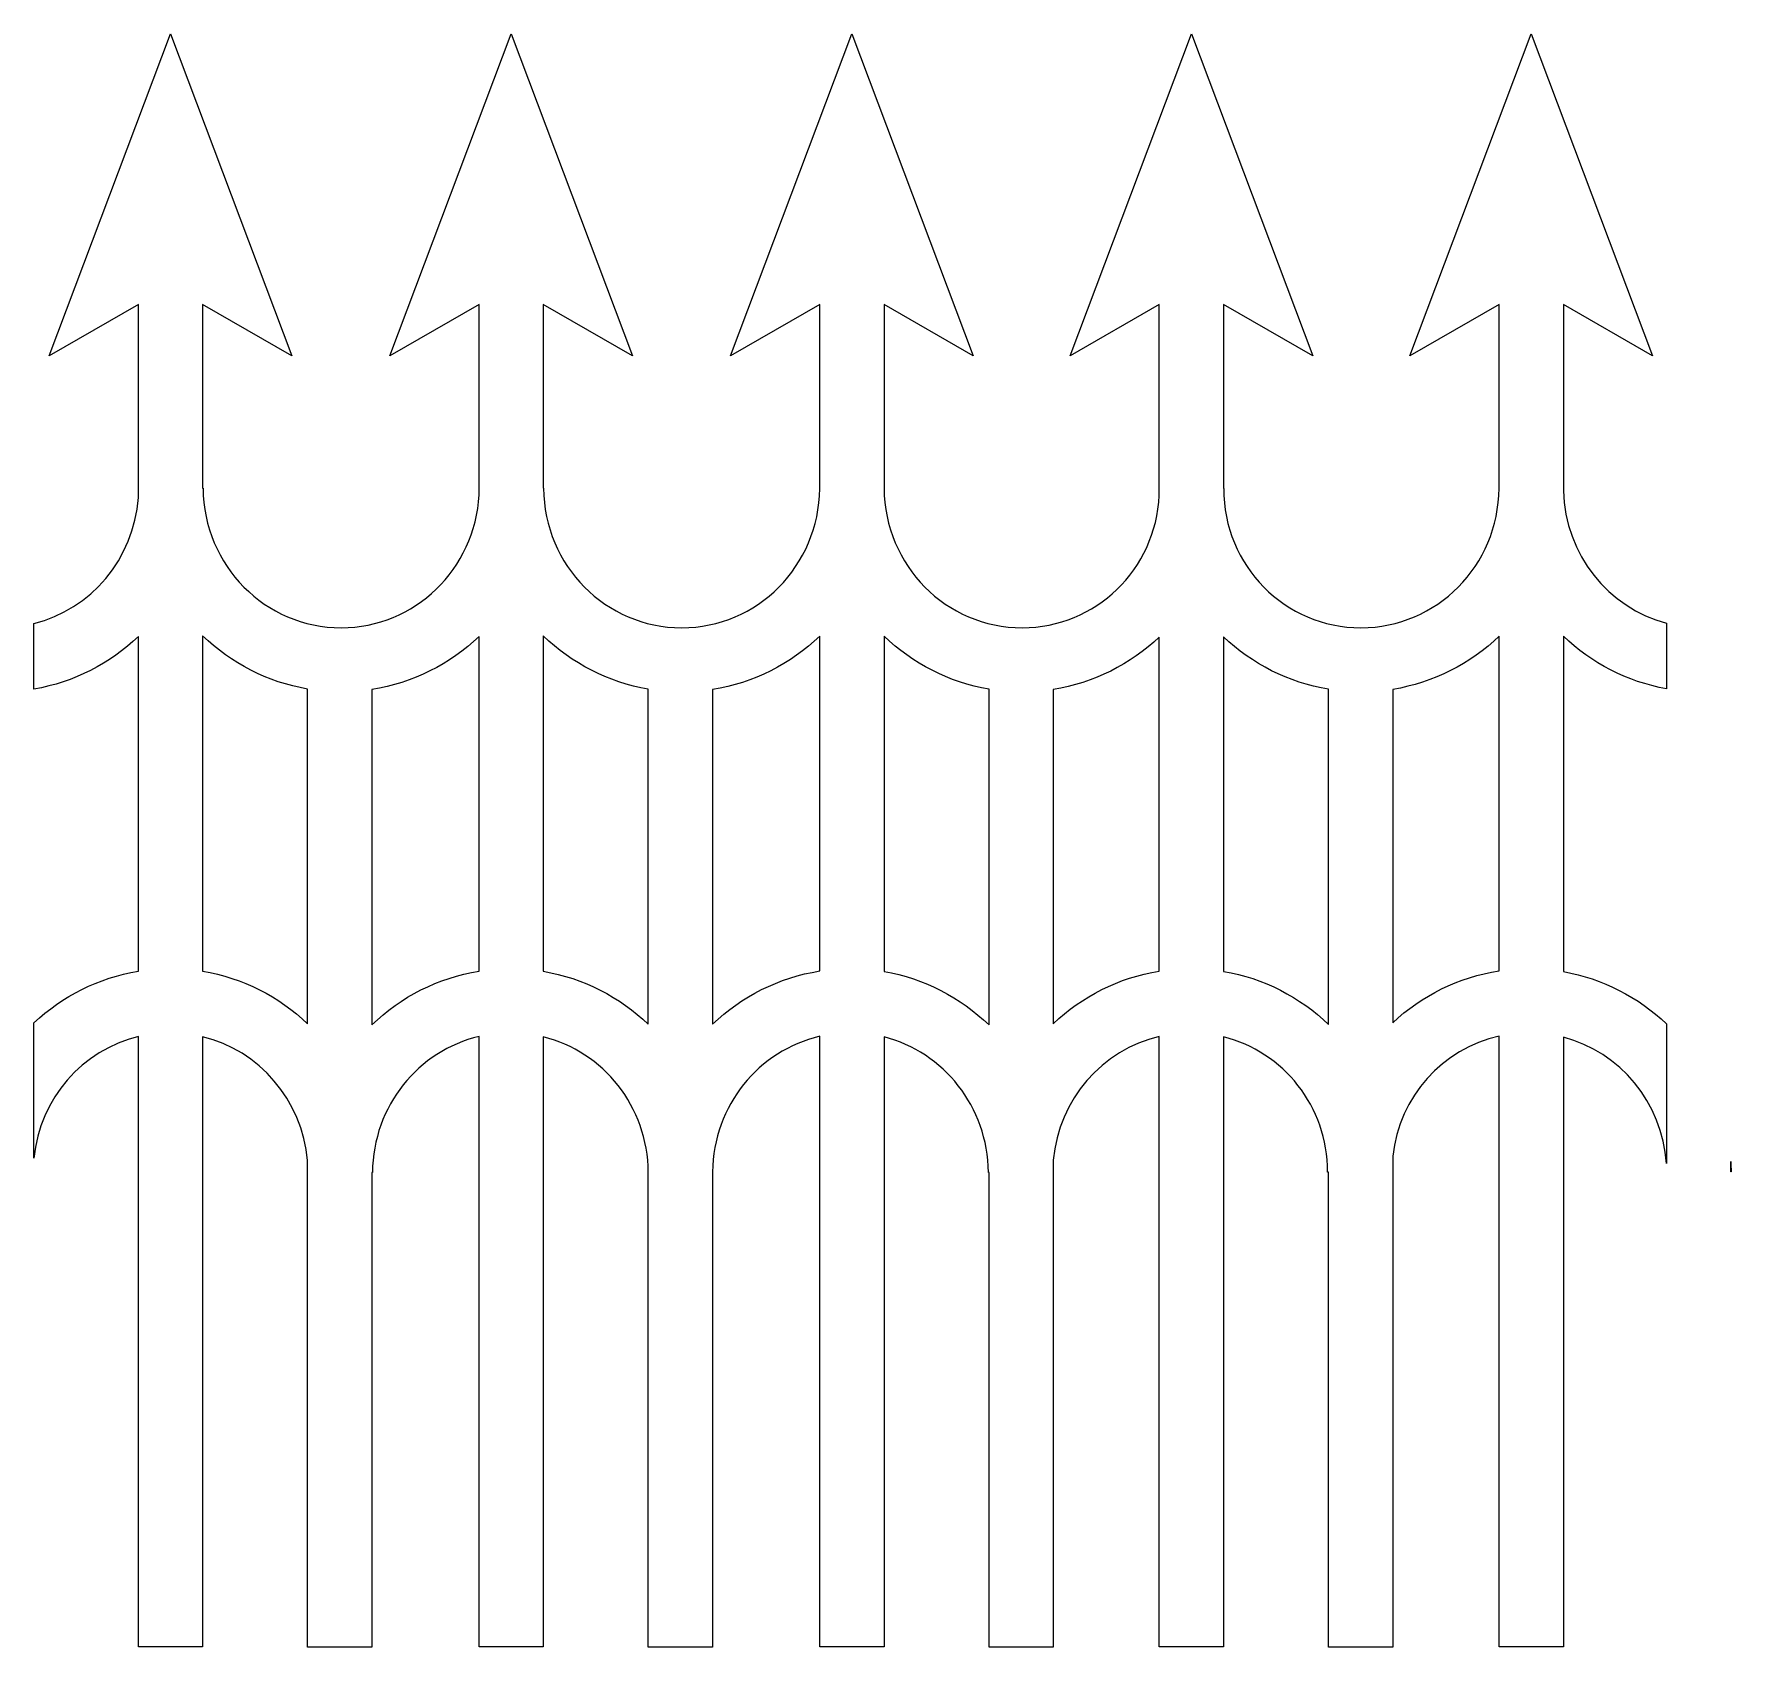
# Model space of a CAD drawing. Header units: centimetres. Extents: x -10 to 10.8, y -10 to 9.8.
import ezdxf

# ---------------------------------------------------------------- set-up
doc = ezdxf.new("R2010")
doc.units = ezdxf.units.CM
doc.header["$MEASUREMENT"] = 0
doc.layers.add('Layer 1', color=7, linetype='Continuous')

msp = doc.modelspace()

# ---------------------------------------------------------------- linework, layer by layer
at = {"layer": 'Layer 1'}
for points, knots in [([(-8.30528, 9.82062), (-8.30528, 9.82062), (-9.7941, 5.87222), (-9.7941, 5.87222), (-9.7941, 5.87222), (-9.7941, 5.87222), (-8.69942, 6.502), (-8.69942, 6.502), (-8.69942, 6.502), (-8.69942, 6.502), (-8.69942, 4.13056), (-8.69942, 4.13056), (-8.69942, 4.13056), (-8.75508, 3.37516), (-9.2821, 2.75989), (-9.98057, 2.58468), (-9.98057, 2.58468), (-9.98057, 2.58468), (-9.98057, 1.78138), (-9.98057, 1.78138), (-9.98057, 1.78138), (-9.48982, 1.86479), (-9.04781, 2.09498), (-8.69938, 2.42554), (-8.69938, 2.42554), (-8.69938, 2.42554), (-8.69938, -1.68002), (-8.69938, -1.68002), (-8.69938, -1.68002), (-9.18937, -1.75972), (-9.63129, -1.9865), (-9.98057, -2.31305), (-9.98057, -2.31305), (-9.98057, -2.31305), (-9.98057, -3.97438), (-9.98057, -3.97438), (-9.98057, -3.97438), (-9.90973, -3.23994), (-9.38697, -2.6482), (-8.69938, -2.48277), (-8.69938, -2.48277), (-8.69938, -2.48277), (-8.69938, -9.97041), (-8.69938, -9.97041), (-8.69938, -9.97041), (-8.69938, -9.97041), (-7.91126, -9.97041), (-7.91126, -9.97041), (-7.91126, -9.97041), (-7.91126, -9.97041), (-7.91126, -2.48386), (-7.91126, -2.48386), (-7.91126, -2.48386), (-7.21688, -2.65312), (-6.68986, -3.25747), (-6.62303, -4.00431), (-6.62303, -4.00431), (-6.62303, -4.00431), (-6.62303, -9.97335), (-6.62303, -9.97335), (-6.62303, -9.97335), (-6.62303, -9.97335), (-5.83508, -9.97336), (-5.83508, -9.97336), (-5.83508, -9.97336), (-5.83508, -9.97336), (-5.83508, -4.14878), (-5.83508, -4.14878), (-5.83508, -4.14878), (-5.83508, -4.14878), (-5.82749, -4.14878), (-5.82749, -4.14878), (-5.82749, -4.14878), (-5.82011, -3.33186), (-5.26425, -2.65671), (-4.51965, -2.48104), (-4.51965, -2.48104), (-4.51965, -2.48104), (-4.51965, -9.97049), (-4.51965, -9.97049), (-4.51965, -9.97049), (-4.51965, -9.97049), (-3.73161, -9.97049), (-3.73161, -9.97049), (-3.73161, -9.97049), (-3.73161, -9.97049), (-3.73161, -2.48568), (-3.73161, -2.48568), (-3.73161, -2.48568), (-2.99688, -2.66852), (-2.45076, -3.33903), (-2.44351, -4.1487), (-2.44351, -4.1487), (-2.44351, -4.1487), (-2.44334, -4.1487), (-2.44334, -4.1487), (-2.44334, -4.1487), (-2.44334, -4.1487), (-2.44334, -9.97336), (-2.44334, -9.97336), (-2.44334, -9.97336), (-2.44334, -9.97336), (-1.65535, -9.97336), (-1.65535, -9.97336), (-1.65535, -9.97336), (-1.65535, -9.97336), (-1.65535, -4.14385), (-1.65535, -4.14385), (-1.65535, -4.14385), (-1.64574, -3.32634), (-1.08693, -2.65169), (-0.33992, -2.47927), (-0.33992, -2.47927), (-0.33992, -2.47927), (-0.33992, -9.97049), (-0.33992, -9.97049), (-0.33992, -9.97049), (-0.33992, -9.97049), (0.44808, -9.97049), (0.44808, -9.97049), (0.44808, -9.97049), (0.44808, -9.97049), (0.44808, -2.48749), (0.44808, -2.48749), (0.44808, -2.48749), (1.17885, -2.67303), (1.72113, -3.34181), (1.7283, -4.1487), (1.7283, -4.1487), (1.7283, -4.1487), (1.73631, -4.1487), (1.73631, -4.1487), (1.73631, -4.1487), (1.73631, -4.1487), (1.73631, -9.97336), (1.73631, -9.97336), (1.73631, -9.97336), (1.73631, -9.97336), (2.52434, -9.97336), (2.52434, -9.97336), (2.52434, -9.97336), (2.52434, -9.97336), (2.52434, -4.00039), (2.52434, -4.00039), (2.52434, -4.00039), (2.59307, -3.25081), (3.12549, -2.64553), (3.8248, -2.48091), (3.8248, -2.48091), (3.8248, -2.48091), (3.8248, -9.97036), (3.8248, -9.97036), (3.8248, -9.97036), (3.8248, -9.97036), (4.61284, -9.97036), (4.61284, -9.97036), (4.61284, -9.97036), (4.61284, -9.97036), (4.61284, -2.4858), (4.61284, -2.4858), (4.61284, -2.4858), (5.34669, -2.66839), (5.88998, -3.33742), (5.88998, -4.14524), (5.88998, -4.14524), (5.88998, -4.14524), (5.90107, -4.14524), (5.90107, -4.14524), (5.90107, -4.14524), (5.90107, -4.14524), (5.90107, -9.97327), (5.90107, -9.97327), (5.90107, -9.97327), (5.90107, -9.97327), (6.6891, -9.97327), (6.6891, -9.97327), (6.6891, -9.97327), (6.6891, -9.97327), (6.6891, -3.94958), (6.6891, -3.94958), (6.6891, -3.94958), (6.77032, -3.21695), (7.30172, -2.63099), (7.99487, -2.47648), (7.99487, -2.47648), (7.99487, -2.47648), (7.99487, -9.97044), (7.99487, -9.97044), (7.99487, -9.97044), (7.99487, -9.97044), (8.78287, -9.97045), (8.78287, -9.97045), (8.78287, -9.97045), (8.78287, -9.97045), (8.78287, -2.49044), (8.78287, -2.49044), (8.78287, -2.49044), (9.47527, -2.67151), (9.99537, -3.28729), (10.04707, -4.04146), (10.04707, -4.04146), (10.04707, -4.04146), (10.04707, -2.32539), (10.04707, -2.32539), (10.04707, -2.32539), (9.7023, -1.99943), (9.26667, -1.77088), (8.78287, -1.6857), (8.78287, -1.6857), (8.78287, -1.6857), (8.78287, 2.42947), (8.78287, 2.42947), (8.78287, 2.42947), (9.12696, 2.10157), (9.56281, 1.87184), (10.04707, 1.78514), (10.04707, 1.78514), (10.04707, 1.78514), (10.04707, 2.59038), (10.04707, 2.59038), (10.04707, 2.59038), (9.33338, 2.77946), (8.80387, 3.4291), (8.78287, 4.21511), (8.78287, 4.21511), (8.78287, 4.21511), (8.78287, 6.50209), (8.78287, 6.50209), (8.78287, 6.50209), (8.78287, 6.50209), (9.87768, 5.87223), (9.87768, 5.87223), (9.87768, 5.87223), (9.87768, 5.87223), (8.38886, 9.82063), (8.38886, 9.82063), (8.38886, 9.82063), (8.38886, 9.82063), (6.90004, 5.87223), (6.90004, 5.87223), (6.90004, 5.87223), (6.90004, 5.87223), (7.99485, 6.50209), (7.99485, 6.50209), (7.99485, 6.50209), (7.99485, 6.50209), (7.99485, 4.24712), (7.99485, 4.24712), (7.99485, 4.24712), (7.99485, 4.24712), (7.99374, 4.24712), (7.99374, 4.24712), (7.99374, 4.24712), (7.98514, 3.29497), (7.2305, 2.53443), (6.29922, 2.53443), (6.29922, 2.53443), (5.3679, 2.53443), (4.61503, 3.29345), (4.61503, 4.2435), (4.61503, 4.2435), (4.61503, 4.2435), (4.61284, 4.24349), (4.61284, 4.24349), (4.61284, 4.24349), (4.61284, 4.24349), (4.61284, 6.50201), (4.61284, 6.50201), (4.61284, 6.50201), (4.61284, 6.50201), (5.7076, 5.87219), (5.7076, 5.87219), (5.7076, 5.87219), (5.7076, 5.87219), (4.21882, 9.82059), (4.21882, 9.82059), (4.21882, 9.82059), (4.21882, 9.82059), (2.72995, 5.87219), (2.72995, 5.87219), (2.72995, 5.87219), (2.72995, 5.87219), (3.82476, 6.50205), (3.82476, 6.50205), (3.82476, 6.50205), (3.82476, 6.50205), (3.82476, 4.15827), (3.82476, 4.15827), (3.82476, 4.15827), (3.78133, 3.24841), (3.04613, 2.53438), (2.14268, 2.53438), (2.14268, 2.53438), (1.21132, 2.53438), (0.45672, 3.29501), (0.4482, 4.24707), (0.4482, 4.24707), (0.4482, 4.24707), (0.44808, 4.24707), (0.44808, 4.24707), (0.44808, 4.24707), (0.44808, 4.24707), (0.44808, 6.502), (0.44808, 6.502), (0.44808, 6.502), (0.44808, 6.502), (1.54289, 5.87214), (1.54289, 5.87214), (1.54289, 5.87214), (1.54289, 5.87214), (0.05407, 9.82054), (0.05407, 9.82054), (0.05407, 9.82054), (0.05407, 9.82054), (-1.43471, 5.87214), (-1.43471, 5.87214), (-1.43471, 5.87214), (-1.43471, 5.87214), (-0.33995, 6.502), (-0.33995, 6.502), (-0.33995, 6.502), (-0.33995, 6.502), (-0.33995, 4.24209), (-0.33995, 4.24209), (-0.33995, 4.24209), (-0.35108, 3.29234), (-1.10475, 2.53437), (-2.03443, 2.53437), (-2.03443, 2.53437), (-2.96575, 2.53437), (-3.72043, 3.29495), (-3.72899, 4.24702), (-3.72899, 4.24702), (-3.72899, 4.24702), (-3.7317, 4.24703), (-3.7317, 4.24703), (-3.7317, 4.24703), (-3.7317, 4.24703), (-3.7317, 6.50196), (-3.7317, 6.50196), (-3.7317, 6.50196), (-3.7317, 6.50196), (-2.63689, 5.8721), (-2.63689, 5.8721), (-2.63689, 5.8721), (-2.63689, 5.8721), (-4.12576, 9.8205), (-4.12576, 9.8205), (-4.12576, 9.8205), (-4.12576, 9.8205), (-5.61458, 5.8721), (-5.61458, 5.8721), (-5.61458, 5.8721), (-5.61458, 5.8721), (-4.51977, 6.50196), (-4.51977, 6.50196), (-4.51977, 6.50196), (-4.51977, 6.50196), (-4.51977, 4.16569), (-4.51977, 4.16569), (-4.51977, 4.16569), (-4.56911, 3.25204), (-5.30705, 2.53438), (-6.21168, 2.53438), (-6.21168, 2.53438), (-7.143, 2.53438), (-7.89768, 3.29496), (-7.9062, 4.24703), (-7.9062, 4.24703), (-7.9062, 4.24703), (-7.91139, 4.24703), (-7.91139, 4.24703), (-7.91139, 4.24703), (-7.91139, 4.24703), (-7.91139, 6.50196), (-7.91139, 6.50196), (-7.91139, 6.50196), (-7.91139, 6.50196), (-6.81671, 5.8721), (-6.81671, 5.8721), (-6.81671, 5.8721), (-6.81671, 5.8721), (-8.30541, 9.8205), (-8.30541, 9.8205), (-8.30541, 9.8205), (-8.30541, 9.8205), (-8.30528, 9.82062), (-8.30528, 9.82062)], [0, 0, 0, 0, 0.01020408, 0.01020408, 0.01020408, 0.01020408, 0.02040816, 0.02040816, 0.02040816, 0.02040816, 0.03061224, 0.03061224, 0.03061224, 0.03061224, 0.04081633, 0.04081633, 0.04081633, 0.04081633, 0.05102041, 0.05102041, 0.05102041, 0.05102041, 0.06122449, 0.06122449, 0.06122449, 0.06122449, 0.07142857, 0.07142857, 0.07142857, 0.07142857, 0.08163265, 0.08163265, 0.08163265, 0.08163265, 0.09183673, 0.09183673, 0.09183673, 0.09183673, 0.10204082, 0.10204082, 0.10204082, 0.10204082, 0.1122449, 0.1122449, 0.1122449, 0.1122449, 0.12244898, 0.12244898, 0.12244898, 0.12244898, 0.13265306, 0.13265306, 0.13265306, 0.13265306, 0.14285714, 0.14285714, 0.14285714, 0.14285714, 0.15306122, 0.15306122, 0.15306122, 0.15306122, 0.16326531, 0.16326531, 0.16326531, 0.16326531, 0.17346939, 0.17346939, 0.17346939, 0.17346939, 0.18367347, 0.18367347, 0.18367347, 0.18367347, 0.19387755, 0.19387755, 0.19387755, 0.19387755, 0.20408163, 0.20408163, 0.20408163, 0.20408163, 0.21428571, 0.21428571, 0.21428571, 0.21428571, 0.2244898, 0.2244898, 0.2244898, 0.2244898, 0.23469388, 0.23469388, 0.23469388, 0.23469388, 0.24489796, 0.24489796, 0.24489796, 0.24489796, 0.25510204, 0.25510204, 0.25510204, 0.25510204, 0.26530612, 0.26530612, 0.26530612, 0.26530612, 0.2755102, 0.2755102, 0.2755102, 0.2755102, 0.28571429, 0.28571429, 0.28571429, 0.28571429, 0.29591837, 0.29591837, 0.29591837, 0.29591837, 0.30612245, 0.30612245, 0.30612245, 0.30612245, 0.31632653, 0.31632653, 0.31632653, 0.31632653, 0.32653061, 0.32653061, 0.32653061, 0.32653061, 0.33673469, 0.33673469, 0.33673469, 0.33673469, 0.34693878, 0.34693878, 0.34693878, 0.34693878, 0.35714286, 0.35714286, 0.35714286, 0.35714286, 0.36734694, 0.36734694, 0.36734694, 0.36734694, 0.37755102, 0.37755102, 0.37755102, 0.37755102, 0.3877551, 0.3877551, 0.3877551, 0.3877551, 0.39795918, 0.39795918, 0.39795918, 0.39795918, 0.40816327, 0.40816327, 0.40816327, 0.40816327, 0.41836735, 0.41836735, 0.41836735, 0.41836735, 0.42857143, 0.42857143, 0.42857143, 0.42857143, 0.43877551, 0.43877551, 0.43877551, 0.43877551, 0.44897959, 0.44897959, 0.44897959, 0.44897959, 0.45918367, 0.45918367, 0.45918367, 0.45918367, 0.46938776, 0.46938776, 0.46938776, 0.46938776, 0.47959184, 0.47959184, 0.47959184, 0.47959184, 0.48979592, 0.48979592, 0.48979592, 0.48979592, 0.5, 0.5, 0.5, 0.5, 0.51020408, 0.51020408, 0.51020408, 0.51020408, 0.52040816, 0.52040816, 0.52040816, 0.52040816, 0.53061224, 0.53061224, 0.53061224, 0.53061224, 0.54081633, 0.54081633, 0.54081633, 0.54081633, 0.55102041, 0.55102041, 0.55102041, 0.55102041, 0.56122449, 0.56122449, 0.56122449, 0.56122449, 0.57142857, 0.57142857, 0.57142857, 0.57142857, 0.58163265, 0.58163265, 0.58163265, 0.58163265, 0.59183673, 0.59183673, 0.59183673, 0.59183673, 0.60204082, 0.60204082, 0.60204082, 0.60204082, 0.6122449, 0.6122449, 0.6122449, 0.6122449, 0.62244898, 0.62244898, 0.62244898, 0.62244898, 0.63265306, 0.63265306, 0.63265306, 0.63265306, 0.64285714, 0.64285714, 0.64285714, 0.64285714, 0.65306122, 0.65306122, 0.65306122, 0.65306122, 0.66326531, 0.66326531, 0.66326531, 0.66326531, 0.67346939, 0.67346939, 0.67346939, 0.67346939, 0.68367347, 0.68367347, 0.68367347, 0.68367347, 0.69387755, 0.69387755, 0.69387755, 0.69387755, 0.70408163, 0.70408163, 0.70408163, 0.70408163, 0.71428571, 0.71428571, 0.71428571, 0.71428571, 0.7244898, 0.7244898, 0.7244898, 0.7244898, 0.73469388, 0.73469388, 0.73469388, 0.73469388, 0.74489796, 0.74489796, 0.74489796, 0.74489796, 0.75510204, 0.75510204, 0.75510204, 0.75510204, 0.76530612, 0.76530612, 0.76530612, 0.76530612, 0.7755102, 0.7755102, 0.7755102, 0.7755102, 0.78571429, 0.78571429, 0.78571429, 0.78571429, 0.79591837, 0.79591837, 0.79591837, 0.79591837, 0.80612245, 0.80612245, 0.80612245, 0.80612245, 0.81632653, 0.81632653, 0.81632653, 0.81632653, 0.82653061, 0.82653061, 0.82653061, 0.82653061, 0.83673469, 0.83673469, 0.83673469, 0.83673469, 0.84693878, 0.84693878, 0.84693878, 0.84693878, 0.85714286, 0.85714286, 0.85714286, 0.85714286, 0.86734694, 0.86734694, 0.86734694, 0.86734694, 0.87755102, 0.87755102, 0.87755102, 0.87755102, 0.8877551, 0.8877551, 0.8877551, 0.8877551, 0.89795918, 0.89795918, 0.89795918, 0.89795918, 0.90816327, 0.90816327, 0.90816327, 0.90816327, 0.91836735, 0.91836735, 0.91836735, 0.91836735, 0.92857143, 0.92857143, 0.92857143, 0.92857143, 0.93877551, 0.93877551, 0.93877551, 0.93877551, 0.94897959, 0.94897959, 0.94897959, 0.94897959, 0.95918367, 0.95918367, 0.95918367, 0.95918367, 0.96938776, 0.96938776, 0.96938776, 0.96938776, 0.97959184, 0.97959184, 0.97959184, 0.97959184, 1, 1, 1, 1]), ([(-7.91126, 2.4352), (-7.56194, 2.10013), (-7.11741, 1.86602), (-6.62303, 1.78143), (-6.62303, 1.78143), (-6.62303, 1.78143), (-6.62303, -2.32425), (-6.62303, -2.32425), (-6.62303, -2.32425), (-6.97345, -1.9926), (-7.41773, -1.76173), (-7.91126, -1.68043), (-7.91126, -1.68043), (-7.91126, -1.68043), (-7.91126, 2.4352), (-7.91126, 2.4352)], [0, 0, 0, 0, 0.2, 0.2, 0.2, 0.2, 0.4, 0.4, 0.4, 0.4, 0.6, 0.6, 0.6, 0.6, 1, 1, 1, 1]), ([(-4.51969, 2.42786), (-4.51969, 2.42786), (-4.51969, -1.67867), (-4.51969, -1.67867), (-4.51969, -1.67867), (-5.02516, -1.75934), (-5.4796, -1.99649), (-5.83512, -2.3386), (-5.83512, -2.3386), (-5.83512, -2.3386), (-5.83512, 1.77586), (-5.83512, 1.77586), (-5.83512, 1.77586), (-5.33037, 1.85463), (-4.87609, 2.08892), (-4.51969, 2.4279), (-4.51969, 2.4279), (-4.51969, 2.4279), (-4.51969, 2.42786), (-4.51969, 2.42786)], [0, 0, 0, 0, 0.16666667, 0.16666667, 0.16666667, 0.16666667, 0.33333333, 0.33333333, 0.33333333, 0.33333333, 0.5, 0.5, 0.5, 0.5, 0.66666667, 0.66666667, 0.66666667, 0.66666667, 1, 1, 1, 1]), ([(-3.73157, 2.43297), (-3.382, 2.09858), (-2.93755, 1.86497), (-2.44334, 1.78093), (-2.44334, 1.78093), (-2.44334, 1.78093), (-2.44334, -2.33142), (-2.44334, -2.33142), (-2.44334, -2.33142), (-2.79312, -1.99758), (-3.23753, -1.76468), (-3.73157, -1.68161), (-3.73157, -1.68161), (-3.73157, -1.68161), (-3.73157, 2.43301), (-3.73157, 2.43301), (-3.73157, 2.43301), (-3.73157, 2.43301), (-3.73157, 2.43297), (-3.73157, 2.43297)], [0, 0, 0, 0, 0.16666667, 0.16666667, 0.16666667, 0.16666667, 0.33333333, 0.33333333, 0.33333333, 0.33333333, 0.5, 0.5, 0.5, 0.5, 0.66666667, 0.66666667, 0.66666667, 0.66666667, 1, 1, 1, 1]), ([(-0.33992, 2.43027), (-0.33992, 2.43027), (-0.33992, -1.67748), (-0.33992, -1.67748), (-0.33992, -1.67748), (-0.84484, -1.75646), (-1.29924, -1.99138), (-1.65539, -2.33108), (-1.65539, -2.33108), (-1.65539, -2.33108), (-1.65539, 1.77621), (-1.65539, 1.77621), (-1.65539, 1.77621), (-1.15051, 1.85557), (-0.69615, 2.09053), (-0.33996, 2.43024), (-0.33996, 2.43024), (-0.33996, 2.43024), (-0.33992, 2.43027), (-0.33992, 2.43027)], [0, 0, 0, 0, 0.16666667, 0.16666667, 0.16666667, 0.16666667, 0.33333333, 0.33333333, 0.33333333, 0.33333333, 0.5, 0.5, 0.5, 0.5, 0.66666667, 0.66666667, 0.66666667, 0.66666667, 1, 1, 1, 1]), ([(0.44812, 2.43056), (0.7979, 2.09684), (1.24231, 1.86399), (1.73635, 1.78054), (1.73635, 1.78054), (1.73635, 1.78054), (1.73635, -2.33885), (1.73635, -2.33885), (1.73635, -2.33885), (1.3872, -2.00286), (0.94275, -1.7679), (0.44812, -1.68314), (0.44812, -1.68314), (0.44812, -1.68314), (0.44812, 2.4306), (0.44812, 2.4306), (0.44812, 2.4306), (0.44812, 2.4306), (0.44812, 2.43056), (0.44812, 2.43056)], [0, 0, 0, 0, 0.16666667, 0.16666667, 0.16666667, 0.16666667, 0.33333333, 0.33333333, 0.33333333, 0.33333333, 0.5, 0.5, 0.5, 0.5, 0.66666667, 0.66666667, 0.66666667, 0.66666667, 1, 1, 1, 1]), ([(3.8248, 2.41956), (3.8248, 2.41956), (3.8248, -1.67862), (3.8248, -1.67862), (3.8248, -1.67862), (3.32637, -1.75806), (2.87771, -1.98974), (2.52434, -2.32396), (2.52434, -2.32396), (2.52434, -2.32396), (2.52434, 1.77645), (2.52434, 1.77645), (2.52434, 1.77645), (3.02264, 1.85539), (3.47169, 2.08613), (3.8248, 2.41951), (3.8248, 2.41951), (3.8248, 2.41951), (3.8248, 2.41956), (3.8248, 2.41956)], [0, 0, 0, 0, 0.16666667, 0.16666667, 0.16666667, 0.16666667, 0.33333333, 0.33333333, 0.33333333, 0.33333333, 0.5, 0.5, 0.5, 0.5, 0.66666667, 0.66666667, 0.66666667, 0.66666667, 1, 1, 1, 1]), ([(4.61284, 2.42365), (4.96271, 2.09179), (5.40737, 1.86083), (5.90107, 1.77911), (5.90107, 1.77911), (5.90107, 1.77911), (5.90107, -2.33294), (5.90107, -2.33294), (5.90107, -2.33294), (5.55192, -1.99846), (5.10717, -1.76519), (4.61284, -1.68187), (4.61284, -1.68187), (4.61284, -1.68187), (4.61284, 2.42373), (4.61284, 2.42373), (4.61284, 2.42373), (4.61284, 2.42373), (4.61284, 2.42365), (4.61284, 2.42365)], [0, 0, 0, 0, 0.16666667, 0.16666667, 0.16666667, 0.16666667, 0.33333333, 0.33333333, 0.33333333, 0.33333333, 0.5, 0.5, 0.5, 0.5, 0.66666667, 0.66666667, 0.66666667, 0.66666667, 1, 1, 1, 1]), ([(7.99492, 2.43141), (7.99492, 2.43141), (7.99492, -1.67575), (7.99492, -1.67575), (7.99492, -1.67575), (7.4951, -1.75144), (7.04424, -1.98008), (6.68915, -2.31215), (6.68915, -2.31215), (6.68915, -2.31215), (6.68915, 1.77789), (6.68915, 1.77789), (6.68915, 1.77789), (7.19027, 1.85898), (7.64109, 2.09352), (7.99492, 2.43141)], [0, 0, 0, 0, 0.2, 0.2, 0.2, 0.2, 0.4, 0.4, 0.4, 0.4, 0.6, 0.6, 0.6, 0.6, 1, 1, 1, 1]), ([(10.83506, -4.01566), (10.83506, -4.01566), (10.83506, -4.14174), (10.83506, -4.14174), (10.83506, -4.14174), (10.83506, -4.14174), (10.83957, -4.14174), (10.83957, -4.14174), (10.83957, -4.14174), (10.83915, -4.0994), (10.83755, -4.0574), (10.8351, -4.01566), (10.8351, -4.01566), (10.8351, -4.01566), (10.83506, -4.01566), (10.83506, -4.01566)], [0, 0, 0, 0, 0.2, 0.2, 0.2, 0.2, 0.4, 0.4, 0.4, 0.4, 0.6, 0.6, 0.6, 0.6, 1, 1, 1, 1])]:
    msp.add_open_spline(points, degree=3, knots=knots, dxfattribs=at)

doc.saveas('drawing.dxf')
